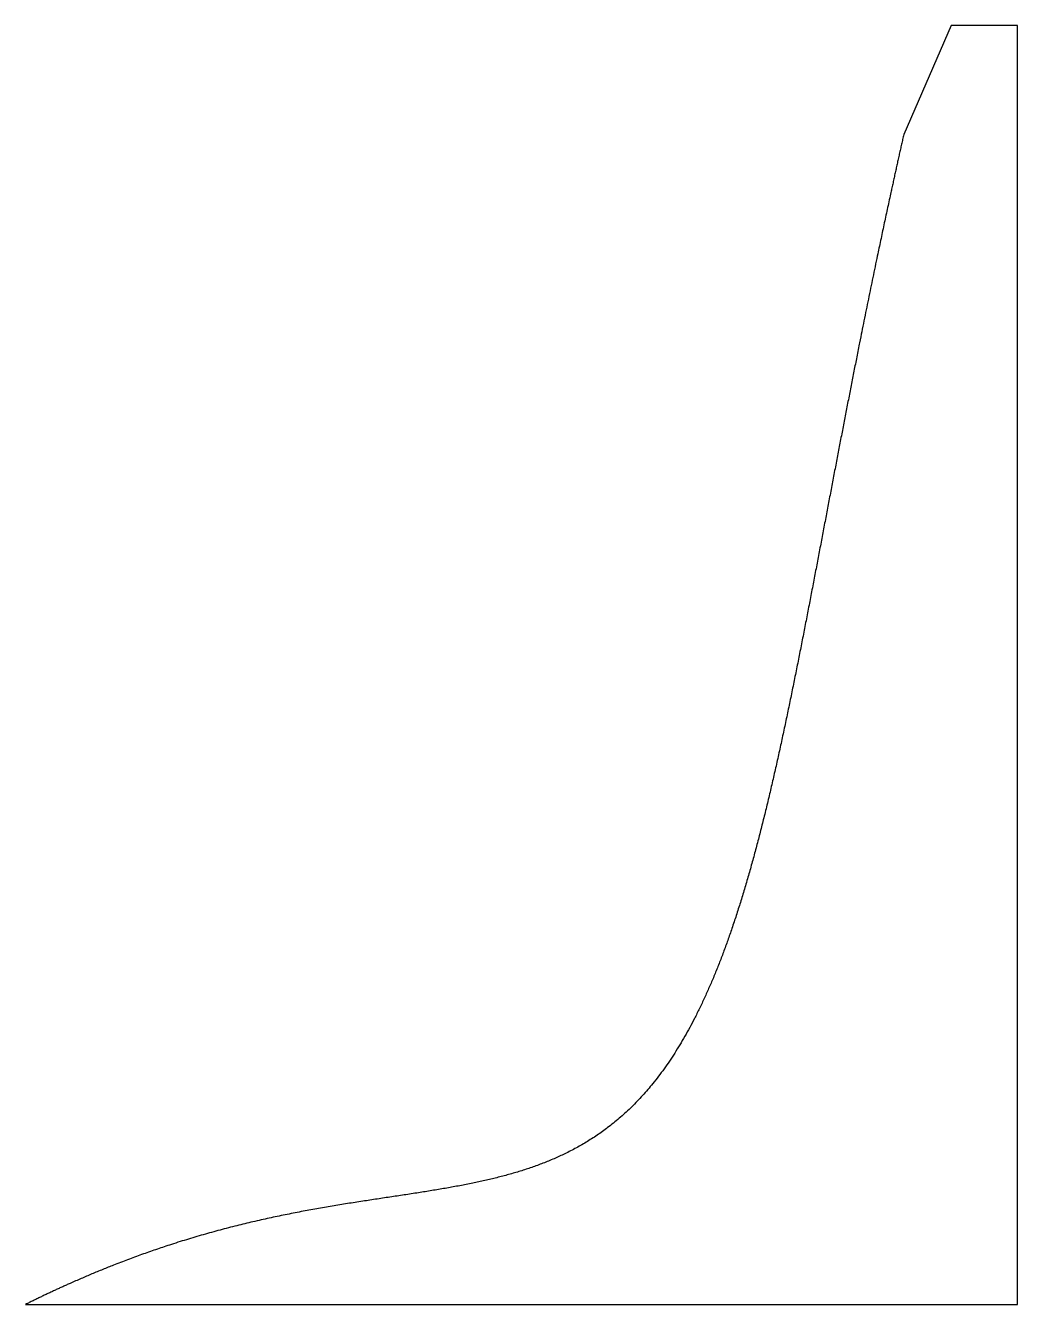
# Model space of a CAD drawing. Header units: millimetres. Extents: x -60 to 0, y -71.3 to 6.
import ezdxf

# ---------------------------------------------------------------- set-up
doc = ezdxf.new("R2010")
doc.units = ezdxf.units.MM
doc.layers.get('0').update_dxf_attribs({"linetype": 'CONTINUOUS'})

msp = doc.modelspace()

# ---------------------------------------------------------------- linework, layer by layer
for p, q in [((-4, 6), (-6.878, -0.588)), ((0, 6), (-4, 6)), ((0, -71.333), (0, 6)), ((-60, -71.333), (0, -71.333))]:
    msp.add_line(p, q)
msp.add_open_spline([(-6.878, -0.588), (-7.122, -1.665), (-7.605, -3.839), (-8.323, -7.154), (-9.263, -11.684), (-10.414, -17.523), (-11.553, -23.514), (-12.702, -29.602), (-13.901, -35.693), (-15.207, -41.641), (-16.707, -47.233), (-18.496, -52.235), (-20.662, -56.432), (-23.272, -59.681), (-26.352, -61.95), (-29.868, -63.379), (-33.741, -64.234), (-37.873, -64.828), (-42.167, -65.458), (-46.556, -66.328), (-51.002, -67.551), (-54.587, -68.854), (-57.288, -70.021), (-59.095, -70.882), (-60, -71.333)], degree=5)

doc.saveas('drawing.dxf')
